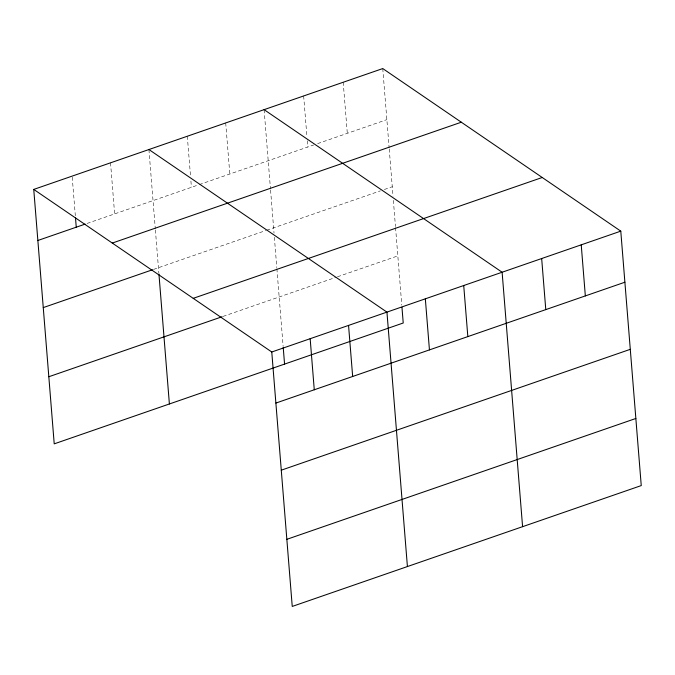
<?xml version="1.0" encoding="UTF-8"?>
<svg xmlns="http://www.w3.org/2000/svg" width="675" height="675" viewBox="0 0 675 675"><rect width="100%" height="100%" fill="white"/><g stroke="black" fill="none" stroke-linecap="round" stroke-linejoin="round"><path stroke-width="0.51" stroke-dasharray="3.38 2.53" d="M87.075 223.442L198.315 184.925M199.294 184.587L313.689 144.973M317.647 143.606L386.868 119.635M153.512 269.426L265.731 230.563M266.709 230.226L380.396 190.856M384.353 189.489L392.268 186.747M223.054 316.415L336.521 277.121M337.508 276.775L397.828 255.892M382.759 68.563L389.146 147.952M389.23 148.998L393.027 196.172M393.365 200.365L395.466 226.555M395.55 227.602L401.794 305.176M343.204 82.257L347.313 133.329M303.649 95.951L306.923 136.603M307.252 140.78L307.758 147.032M264.094 109.654L270.481 189.042M270.565 190.088L274.025 233.078M274.362 237.262L276.809 267.646M276.893 268.692L283.129 346.267M225.703 122.943L229.812 174.023M187.312 136.24L190.502 175.846M190.915 181.06L191.422 187.312M148.922 149.529L155.309 228.918M155.393 229.972L158.853 272.953M110.531 162.827L114.64 213.899M72.225 177.162L75.33 215.73"/><path stroke-width="1.01" d="M33.75 189.413L382.759 68.563L620.781 231.145L641.25 485.587L292.241 606.437L271.772 351.996L33.75 189.413L54.219 443.855L403.228 323.004L401.962 307.277M37.859 240.486L85.109 224.125M112.295 243.067L461.303 122.217M43.259 307.598L152.525 269.764M193.227 298.342L542.227 177.491M48.819 376.743L222.075 316.752M271.772 351.996L620.781 231.145M275.881 403.068L624.89 282.218M281.281 470.18L630.29 349.329M286.841 539.325L635.85 418.475M264.094 109.654L502.116 272.236L522.585 526.677M148.922 149.529L386.944 312.12L407.413 566.553M581.226 244.839L585.335 295.912M541.671 258.542L545.78 309.614M463.725 285.525L467.834 336.606M425.334 298.823L429.443 349.895M348.553 325.409L352.662 376.481M310.163 338.707L314.272 389.779M283.213 347.313L284.563 364.095M158.937 274.008L169.391 403.971M75.499 217.814L76.25 227.197"/></g></svg>
